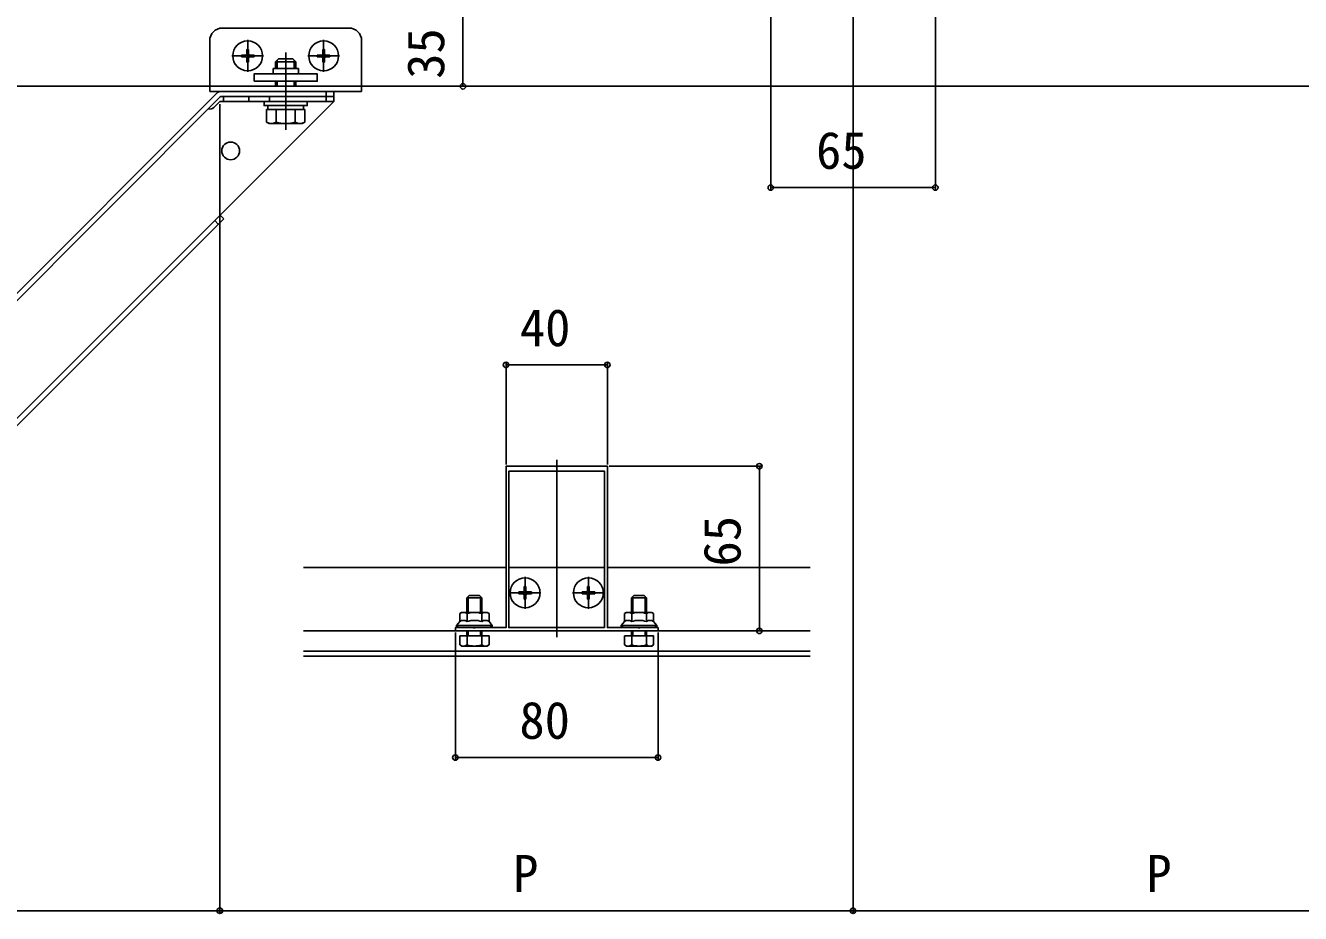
# Model space of a CAD drawing. Units: millimetres, scale not verified. Extents: x -875 to 875, y -1304 to 1297.
# Drawn here: x -132 to 372, y -66 to 285 of the extents above; entities that cross this region are included whole.
import ezdxf
from ezdxf.enums import TextEntityAlignment as Align

# ---------------------------------------------------------------- set-up
doc = ezdxf.new("R2010")
doc.units = ezdxf.units.MM
doc.header["$LTSCALE"] = 8
for name, color, linetype in [('0-3_YKK_11', 7, 'Continuous'), ('0-4_YKK_12', 2, 'Continuous'), ('0-5_YKK_13', 4, 'Continuous'), ('0-7_YKK_D', 6, 'Continuous')]:
    doc.layers.add(name, color=color, linetype=linetype)
doc.styles.add('ＭＳ ゴシック', font='')
doc.styles.get('ＭＳ ゴシック').set_extended_font_data('MS Gothic')

msp = doc.modelspace()

# ---------------------------------------------------------------- linework, layer by layer
at = {"layer": '0-3_YKK_11'}
for points in [[(38, 45.8), (118, 45.8), (118, 47.1), (110.958, 47.1), (110.775, 46.98), (110.225, 46.98), (110.042, 47.1), (98, 47.1), (98, 110.8), (78.458, 110.8), (78.275, 110.68), (77.725, 110.68), (77.542, 110.8), (58, 110.8), (58, 47.1), (45.958, 47.1), (45.775, 46.98), (45.225, 46.98), (45.042, 47.1), (38, 47.1)], [(96.9, 47.1), (96.9, 108.8), (59.1, 108.8), (59.1, 47.1)]]:
    msp.add_lwpolyline(points, close=True, dxfattribs=at)
at = {"layer": '0-4_YKK_12'}
for p, q in [((78, 43.3), (78, 113.3)), ((58, 70.8), (-22, 70.8)), ((96.9, 70.8), (59.1, 70.8)), ((178, 70.8), (98, 70.8)), ((178, 45.8), (-22, 45.8)), ((178, 37.8), (-22, 37.8)), ((178, 35.8), (-22, 35.8))]:
    msp.add_line(p, q, dxfattribs=at)
msp.add_lwpolyline([(657.5, 260.8), (559.5, 260.8), (-169.5, 260.8), (-267.5, 260.8)], dxfattribs=at)
at = {"layer": '0-5_YKK_13'}
for p, q in [((-54, 283.8), (-4, 283.8)), ((-59, 278.8), (-59, 258.8)), ((-44, 266.5), (-44, 279.1)), ((-14, 266.5), (-14, 279.1)), ((1, 278.8), (1, 258.8)), ((-50.3, 272.8), (-37.7, 272.8)), ((-46.5, 273.15), (-46.5, 272.45)), ((-46.5, 273.15), (-44.85, 273.15)), ((-46.5, 272.45), (-44.85, 272.45)), ((-44.35, 275.3), (-43.65, 275.3)), ((-44.35, 275.3), (-44.35, 273.65)), ((-44.35, 271.95), (-44.35, 270.3)), ((-43.65, 275.3), (-43.65, 273.65)), ((-43.65, 271.95), (-43.65, 270.3)), ((-43.15, 273.15), (-41.5, 273.15)), ((-43.15, 272.45), (-41.5, 272.45)), ((-41.5, 273.15), (-41.5, 272.45)), ((-29, 243.6), (-29, 274.1)), ((-20.3, 272.8), (-7.7, 272.8)), ((-16.5, 273.15), (-16.5, 272.45)), ((-16.5, 273.15), (-14.85, 273.15)), ((-16.5, 272.45), (-14.85, 272.45)), ((-14.35, 275.3), (-13.65, 275.3)), ((-14.35, 275.3), (-14.35, 273.65)), ((-14.35, 271.95), (-14.35, 270.3)), ((-13.65, 275.3), (-13.65, 273.65)), ((-13.65, 271.95), (-13.65, 270.3)), ((-13.15, 273.15), (-11.5, 273.15)), ((-13.15, 272.45), (-11.5, 272.45)), ((-11.5, 273.15), (-11.5, 272.45)), ((-44.35, 270.3), (-43.65, 270.3)), ((-34, 267.8), (-34, 265.7)), ((-34, 267.8), (-24, 267.8)), ((-31.8, 271.6), (-33, 270.4)), ((-33, 270.4), (-33, 267.8)), ((-25, 270.4), (-33, 270.4)), ((-32.352, 271.048), (-32.352, 267.8)), ((-26.2, 271.6), (-31.8, 271.6)), ((-26.2, 271.6), (-25, 270.4)), ((-25.648, 271.048), (-25.648, 267.8)), ((-25, 267.8), (-25, 270.4)), ((-24, 267.8), (-24, 265.7)), ((-14.35, 270.3), (-13.65, 270.3)), ((-33, 262.8), (-33, 260.8)), ((-32.352, 262.8), (-32.352, 260.8)), ((-29, 266.297), (-29, 247.128)), ((-25.648, 262.8), (-25.648, 260.8)), ((-25, 260.8), (-25, 262.8)), ((-264.268, 50.03), (-56.23, 258.068)), ((-59, 260.8), (1, 260.8)), ((-59, 258.8), (1, 258.8)), ((-10, 258.8), (-54.462, 258.8)), ((-10, 256.8), (-54.462, 256.8)), ((-53.5, 254.8), (-53.5, 256.8)), ((-43.537, 256.8), (-43.537, 254.8)), ((-35.327, 254.8), (-35.327, 256.8)), ((-13, 258.8), (-13, 254.8)), ((-10, 254.8), (-10, 258.8)), ((-262.854, 48.615), (-54.815, 256.654)), ((-10, 254.8), (-261, 3.8)), ((-54.99, 254.8), (-57.378, 252.412)), ((-10, 254.8), (-54.99, 254.8)), ((-36.05, 253.2), (-36.05, 251.6)), ((-21.95, 251.6), (-21.95, 253.2)), ((-36.506, 251.6), (-36.506, 246.681)), ((-36.506, 251.6), (-21.494, 251.6)), ((-35.5, 246.1), (-36.506, 246.681)), ((-33, 251.6), (-25, 251.6)), ((-32.753, 251.6), (-32.753, 246.681)), ((-25.247, 251.6), (-25.247, 246.681)), ((-22.5, 246.1), (-21.494, 246.681)), ((-21.494, 251.6), (-21.494, 246.681)), ((-35.5, 246.1), (-22.5, 246.1)), ((-214.696, 47.276), (-53.476, 208.496)), ((-57.011, 207.789), (-55.597, 206.375)), ((-54.89, 209.91), (-53.476, 208.496)), ((65.5, 54.5), (65.5, 67.1)), ((90.5, 54.5), (90.5, 67.1)), ((59.2, 60.8), (71.8, 60.8)), ((63, 61.15), (63, 60.45)), ((63, 61.15), (64.65, 61.15)), ((63, 60.45), (64.65, 60.45)), ((65.15, 63.3), (65.85, 63.3)), ((65.15, 63.3), (65.15, 61.65)), ((65.85, 63.3), (65.85, 61.65)), ((66.35, 61.15), (68, 61.15)), ((66.35, 60.45), (68, 60.45)), ((68, 61.15), (68, 60.45)), ((84.2, 60.8), (96.8, 60.8)), ((88, 61.15), (88, 60.45)), ((88, 61.15), (89.65, 61.15)), ((88, 60.45), (89.65, 60.45)), ((90.15, 63.3), (90.85, 63.3)), ((90.15, 63.3), (90.15, 61.65)), ((90.85, 63.3), (90.85, 61.65)), ((91.35, 61.15), (93, 61.15)), ((91.35, 60.45), (93, 60.45)), ((93, 61.15), (93, 60.45)), ((48.5, 58.8), (42.5, 58.8)), ((43.04, 53.1), (43.04, 59.34)), ((47.96, 53.1), (47.96, 59.34)), ((65.15, 59.95), (65.15, 58.3)), ((65.15, 58.3), (65.85, 58.3)), ((65.85, 59.95), (65.85, 58.3)), ((90.15, 59.95), (90.15, 58.3)), ((90.15, 58.3), (90.85, 58.3)), ((90.85, 59.95), (90.85, 58.3)), ((113.5, 58.8), (107.5, 58.8)), ((108.04, 53.1), (108.04, 59.34)), ((112.96, 53.1), (112.96, 59.34)), ((40.5, 53.1), (39.726, 52.653)), ((39.726, 49.5), (39.726, 52.653)), ((45.5, 53.1), (40.5, 53.1)), ((42.613, 49.5), (42.613, 52.653)), ((45.5, 53.1), (50.5, 53.1)), ((48.387, 49.5), (48.387, 52.653)), ((50.5, 53.1), (51.274, 52.653)), ((51.274, 49.5), (51.274, 52.653)), ((105.5, 53.1), (104.726, 52.653)), ((104.726, 49.5), (104.726, 52.653)), ((110.5, 53.1), (105.5, 53.1)), ((107.613, 49.5), (107.613, 52.653)), ((110.5, 53.1), (115.5, 53.1)), ((113.387, 49.5), (113.387, 52.653)), ((115.5, 53.1), (116.274, 52.653)), ((116.274, 49.5), (116.274, 52.653)), ((38.5, 47.1), (38.5, 47.9)), ((45.5, 47.1), (38.5, 47.1)), ((42.5, 43.8), (42.5, 45.8)), ((43.04, 43.8), (43.04, 45.8)), ((45.5, 47.1), (52.5, 47.1)), ((47.96, 43.8), (47.96, 45.8)), ((48.5, 43.8), (48.5, 45.8)), ((52.5, 47.1), (52.5, 47.9)), ((103.5, 47.1), (103.5, 47.9)), ((110.5, 47.1), (103.5, 47.1)), ((107.5, 43.8), (107.5, 45.8)), ((108.04, 43.8), (108.04, 45.8)), ((110.5, 47.1), (117.5, 47.1)), ((112.96, 43.8), (112.96, 45.8)), ((113.5, 43.8), (113.5, 45.8)), ((117.5, 47.1), (117.5, 47.9)), ((39.726, 43.8), (39.726, 40.247)), ((42.613, 43.8), (42.613, 40.247)), ((48.387, 43.8), (48.387, 40.247)), ((104.726, 43.8), (104.726, 40.247)), ((107.613, 43.8), (107.613, 40.247)), ((113.387, 43.8), (113.387, 40.247)), ((40.5, 39.8), (39.726, 40.247)), ((50.5, 39.8), (40.5, 39.8)), ((50.5, 39.8), (51.274, 40.247)), ((105.5, 39.8), (104.726, 40.247)), ((115.5, 39.8), (105.5, 39.8)), ((115.5, 39.8), (116.274, 40.247))]:
    msp.add_line(p, q, dxfattribs=at)
for points in [[(-41.5, 262.8), (-41.5, 265.7), (-16.5, 265.7), (-16.5, 262.8)], [(-20.5, 254.8), (-37.5, 254.8), (-37.5, 253.2), (-20.5, 253.2)]]:
    msp.add_lwpolyline(points, close=True, dxfattribs=at)
for points in [[(42.5, 53.1), (42.5, 58.8), (43.5, 59.8)], [(48.5, 53.1), (48.5, 58.8), (47.5, 59.8), (43.5, 59.8)], [(107.5, 53.1), (107.5, 58.8), (108.5, 59.8)], [(113.5, 53.1), (113.5, 58.8), (112.5, 59.8), (108.5, 59.8)], [(45.5, 47.9), (38.5, 47.9), (39.726, 49.5)], [(45.5, 47.9), (52.5, 47.9), (51.274, 49.5)], [(110.5, 47.9), (103.5, 47.9), (104.726, 49.5)], [(110.5, 47.9), (117.5, 47.9), (116.274, 49.5)], [(39.726, 43.8), (51.274, 43.8), (51.274, 40.247)], [(104.726, 43.8), (116.274, 43.8), (116.274, 40.247)]]:
    msp.add_lwpolyline(points, dxfattribs=at)
for centre, radius in [((-44, 272.8), 5.9), ((-14, 272.8), 5.9), ((-50.713, 235.3), 3.5), ((65.5, 60.8), 5.9), ((90.5, 60.8), 5.9)]:
    msp.add_circle(centre, radius, dxfattribs=at)
for centre, radius, start, end in [((-54, 278.8), 5, 90, 180), ((-4, 278.8), 5, 0, 90), ((-44.85, 273.65), 0.5, 270, 0), ((-44.85, 271.95), 0.5, 0, 90), ((-43.15, 273.65), 0.5, 180, 270), ((-43.15, 271.95), 0.5, 90, 180), ((-14.85, 273.65), 0.5, 270, 0), ((-14.85, 271.95), 0.5, 0, 90), ((-13.15, 273.65), 0.5, 180, 270), ((-13.15, 271.95), 0.5, 90, 180), ((-54.462, 256.3), 2.5, 90, 135), ((-54.462, 256.3), 0.5, 90, 135), ((-58.792, 253.826), 2, 248.96948, 315), ((-34.629, 249.423), 3.323, 235.61575, 304.38425), ((-29, 258.519), 12.419, 252.41205, 287.58795), ((-23.371, 249.423), 3.323, 235.61575, 304.38425), ((64.65, 61.65), 0.5, 270, 0), ((64.65, 59.95), 0.5, 0, 90), ((66.35, 61.65), 0.5, 180, 270), ((66.35, 59.95), 0.5, 90, 180), ((89.65, 61.65), 0.5, 270, 0), ((89.65, 59.95), 0.5, 0, 90), ((91.35, 61.65), 0.5, 180, 270), ((91.35, 59.95), 0.5, 90, 180), ((41.17, 50.544), 2.556, 55.61575, 124.38425), ((45.5, 43.547), 9.553, 90, 107.58795), ((45.5, 43.547), 9.553, 72.41205, 90), ((49.83, 50.544), 2.556, 55.61575, 124.38425), ((106.17, 50.544), 2.556, 55.61575, 124.38425), ((110.5, 43.547), 9.553, 90, 107.58795), ((110.5, 43.547), 9.553, 72.41205, 90), ((114.83, 50.544), 2.556, 55.61575, 124.38425), ((41.17, 47.391), 2.556, 55.61575, 124.38425), ((45.5, 40.393), 9.553, 90, 107.58795), ((45.5, 40.393), 9.553, 72.41205, 90), ((49.83, 47.391), 2.556, 55.61575, 124.38425), ((106.17, 47.391), 2.556, 55.61575, 124.38425), ((110.5, 40.393), 9.553, 90, 107.58795), ((110.5, 40.393), 9.553, 72.41205, 90), ((114.83, 47.391), 2.556, 55.61575, 124.38425), ((41.17, 42.356), 2.556, 235.61575, 304.38425), ((45.5, 49.353), 9.553, 252.41205, 287.58795), ((49.83, 42.356), 2.556, 235.61575, 304.38425), ((106.17, 42.356), 2.556, 235.61575, 304.38425), ((110.5, 49.353), 9.553, 252.41205, 287.58795), ((114.83, 42.356), 2.556, 235.61575, 304.38425)]:
    msp.add_arc(centre, radius, start, end, dxfattribs=at)
for centre, start_param, end_param in [((40, 47.9), 3.1415927, 4.712389), ((51, 47.9), 4.712389, 6.2831853), ((105, 47.9), 3.1415927, 4.712389), ((116, 47.9), 4.712389, 6.2831853)]:
    msp.add_ellipse(centre, major_axis=(1.5, 0), ratio=0.533333, start_param=start_param, end_param=end_param, dxfattribs=at)
at = {"layer": '0-7_YKK_D'}
for p, q in [((195, 348.1), (195, -65.707)), ((195, 348.1), (195, -65.707)), ((41, 260.8), (41, 295.8)), ((162.5, 295.1), (162.5, 219.8)), ((227.5, 295.1), (227.5, 219.8)), ((2, 260.8), (42, 260.8)), ((-54.99, 253.8), (-54.99, -65.707)), ((162.5, 220.8), (227.5, 220.8)), ((58, 111.5), (58, 151.8)), ((98, 111.5), (98, 151.8)), ((58, 150.8), (98, 150.8)), ((98.7, 110.8), (159, 110.8)), ((158, 110.8), (158, 45.8)), ((118.7, 45.8), (159, 45.8)), ((38, 45.1), (38, -5.2)), ((118, 45.1), (118, -5.2)), ((38, -4.2), (118, -4.2)), ((-55, -39.2), (-55, -65.707)), ((-305, -64.707), (-55, -64.707)), ((-54.99, -64.707), (195, -64.707)), ((195, -64.707), (445, -64.707))]:
    msp.add_line(p, q, dxfattribs=at)
for centre in [(41, 260.8), (162.5, 220.8), (227.5, 220.8), (58, 150.8), (98, 150.8), (158, 110.8), (158, 45.8), (38, -4.2), (118, -4.2), (-55, -64.707), (-54.99, -64.707), (195, -64.707), (195, -64.707)]:
    msp.add_circle(centre, 1.075, dxfattribs=at)

# ---------------------------------------------------------------- texts
at = {"layer": '0-7_YKK_D', "style": 'ＭＳ ゴシック'}
for s, p in [('35', (38, 263.755)), ('65', (155, 71.222))]:
    msp.add_text(s, height=14.66, rotation=90, dxfattribs=at).set_placement(p, align=Align.BOTTOM_LEFT)
for s, p in [('65', (180.398, 223.8)), ('40', (63.455, 153.8)), ('80', (63.284, -1.2)), ('P', (60.801, -61.707)), ('P', (310.795, -61.707))]:
    msp.add_text(s, height=14.66, dxfattribs=at).set_placement(p, align=Align.BOTTOM_LEFT)

doc.saveas('drawing.dxf')
